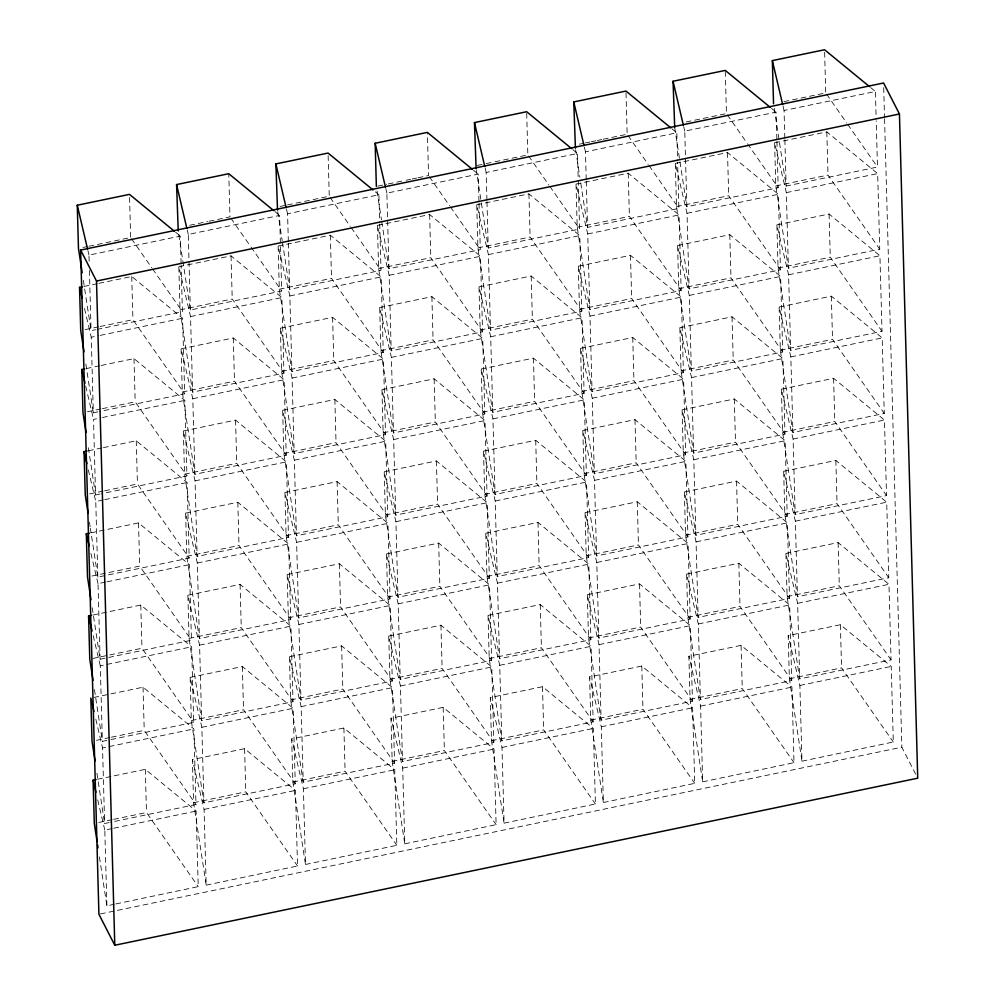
<?xml version="1.0" encoding="UTF-8"?>
<svg xmlns="http://www.w3.org/2000/svg" width="995" height="995" viewBox="0 0 995 995"><rect width="100%" height="100%" fill="white"/><g stroke="black" fill="none" stroke-linecap="round" stroke-linejoin="round"><path stroke-width="0.75" stroke-dasharray="4.97 3.73" d="M99.425 856.969L106.888 905.811L114.375 904.244M115.88 903.92L198.229 886.632L196.152 811.074L145.295 769.346L112.485 776.175M206.189 885.152L297.53 865.973L295.453 790.416L244.596 748.688L192.396 759.546L193.59 802.716L206.189 885.152L204.099 809.42L192.396 759.546M305.49 864.493L396.831 845.315L394.741 769.757L343.897 728.017L291.697 738.887L292.878 782.058L305.49 864.493L303.4 788.761L291.697 738.887M404.778 843.835L496.119 824.656L494.042 749.098L443.185 707.358L390.998 718.228L392.179 761.399L404.778 843.835L402.701 768.103L390.998 718.228M504.079 823.163L595.42 803.997L593.343 728.427L542.486 686.699L490.286 697.557L491.48 740.74L504.079 823.163L501.99 747.444L490.286 697.557M603.38 802.505L694.721 783.339L692.632 707.768L641.787 666.041L589.587 676.899L590.769 720.082L603.38 802.505L601.291 726.773L589.587 676.899M702.669 781.846L794.01 762.668L791.933 687.11L741.076 645.382L688.888 656.24L690.07 699.423L702.669 781.846L700.592 706.114L688.888 656.24M801.97 761.187L893.311 742.009L891.234 666.451L840.377 624.723L788.177 635.581L789.371 678.764L801.97 761.187L799.88 685.455L788.177 635.581M82.946 247.481L87.411 246.549M88.903 246.238L127.683 238.166M189.697 225.268L207.594 221.549M209.087 221.238L229.957 216.885L228.775 173.715M280.043 206.462L286.013 205.231M287.505 204.92L329.258 196.226L328.064 153.056M377.851 186.115L386.794 184.262M388.286 183.951L404.691 180.53M406.184 180.219L410.661 179.287M412.154 178.976L416.619 178.055M418.111 177.744L428.559 175.568L427.365 132.385M477.14 165.456L484.602 163.901M486.095 163.59L493.545 162.048M495.037 161.737L527.847 154.909L548.904 185.058M579.426 144.175L583.903 143.243M585.396 142.932L589.861 142.011M591.353 141.7L595.831 140.768M597.323 140.457L601.801 139.524M603.281 139.213L627.149 134.25L625.954 91.067M686.177 121.962L726.449 113.592L725.255 70.409M783.985 101.614L825.738 92.933L824.557 49.75M89.152 261.275L88.978 255.106L180.331 236.101L181.09 263.862M190.356 310.005L188.279 234.447L279.62 215.442L281.709 291L190.356 310.005L178.229 230.79M288.339 241.549L287.58 213.788L378.921 194.784L379.692 222.544M479.03 203.415L480.299 249.683L388.958 268.687L386.868 193.129L478.222 174.125L478.981 201.873M486.941 200.219L486.169 172.471L577.51 153.466L579.6 229.024L488.246 248.029L476.356 170.344M586.229 179.56L585.47 151.812L676.811 132.795L677.583 160.556M776.921 141.439L778.189 187.707L686.848 206.711L684.759 131.141L776.112 112.136L776.871 139.897M784.831 138.243L784.06 110.482L875.401 91.478L876.172 119.238M84.015 286.436L97.435 283.65M98.928 283.339L131.738 276.51L182.595 318.238L184.672 393.796L99.313 411.557M178.839 266.71L231.039 255.852L281.883 297.58L283.961 373.137L192.62 392.142L180.02 309.893L178.839 266.71L190.542 316.584L192.62 392.142M278.127 246.051L330.328 235.193L381.185 276.921L383.262 352.479L291.921 371.483L279.321 289.222L278.127 246.051L289.843 295.925L291.921 371.483M377.428 225.392L429.629 214.534L480.485 256.262L482.563 331.82L391.209 350.825L378.622 268.563L377.428 225.392L389.132 275.267L391.209 350.825M476.729 204.734L528.93 193.863L579.774 235.604L581.851 311.161L490.51 330.166L477.911 247.904L476.729 204.734L488.433 254.608L490.51 330.166M576.018 184.075L628.218 173.205L679.075 214.945L681.152 290.503L589.811 309.507L577.212 227.246L576.018 184.075L587.734 233.949L589.811 309.507M675.319 163.404L727.519 152.546L778.376 194.274L780.453 269.844L689.1 288.849L676.513 206.587L675.319 163.404L687.023 213.291L689.1 288.849M774.62 142.745L826.82 131.887L877.665 173.615L879.742 249.185L788.401 268.19L775.801 185.928L774.62 142.745L786.324 192.62L788.401 268.19M85.197 329.619L98.629 326.82M100.109 326.509L132.92 319.694L184.672 393.796M180.02 309.893L232.221 299.022L283.961 373.137M279.321 289.222L331.522 278.364L383.262 352.479M378.622 268.563L430.81 257.705L482.563 331.82M477.911 247.904L530.111 237.046L581.851 311.161M577.212 227.246L629.412 216.388L681.152 290.503M676.513 206.587L728.701 195.729L780.453 269.844M775.801 185.928L828.002 175.07L879.742 249.185M83.369 280.403L91.067 330.663L95.557 329.731M97.05 329.42L182.408 311.659L181.14 265.404M282.431 242.121L289.657 289.346L380.998 270.341L379.729 224.086M580.781 183.192L587.547 227.37L678.889 208.365L677.62 162.098M774.247 108.355L786.137 186.053L877.49 167.036L876.209 120.781M97.821 411.868L93.319 412.813L91.241 337.243L98.729 335.688M100.234 335.377L182.595 318.238M190.542 316.584L281.883 297.58M289.843 295.925L381.185 276.921M389.132 275.267L480.485 256.262M488.433 254.608L579.774 235.604M587.734 233.949L679.075 214.945M687.023 213.291L778.376 194.274M786.324 192.62L877.665 173.615M86.279 368.573L99.699 365.787M101.191 365.476L134.002 358.648L184.846 400.376L186.923 475.946L101.577 493.694M181.102 348.847L233.29 337.989L284.147 379.717L286.224 455.275L194.883 474.292L182.284 392.03L181.102 348.847L192.806 398.721L194.883 474.292M280.391 328.188L332.591 317.33L383.448 359.058L385.525 434.616L294.172 453.62L281.585 371.371L280.391 328.188L292.095 378.063L294.172 453.62M379.692 307.53L431.892 296.672L482.737 338.399L484.814 413.957L393.473 432.962L380.874 350.713L379.692 307.53L391.396 357.404L393.473 432.962M478.993 286.871L531.181 276.013L582.038 317.741L584.115 393.299L492.774 412.303L480.175 330.041L478.993 286.871L490.697 336.745L492.774 412.303M578.282 266.212L630.482 255.342L681.339 297.082L683.416 372.64L592.062 391.644L579.476 309.383L578.282 266.212L589.985 316.087L592.062 391.644M677.583 245.554L729.783 234.683L780.627 276.423L782.704 351.981L691.363 370.986L678.764 288.724L677.583 245.554L689.286 295.428L691.363 370.986M776.884 224.882L829.071 214.024L879.928 255.752L882.005 331.323L790.664 350.327L778.065 268.065L776.884 224.882L788.587 274.769L790.664 350.327M87.46 411.756L100.881 408.957M102.373 408.659L135.183 401.831L186.923 475.946M182.284 392.03L234.484 381.172L286.224 455.275M281.585 371.371L333.773 360.501L385.525 434.616M380.874 350.713L433.074 339.842L484.814 413.957M480.175 330.041L532.375 319.184L584.115 393.299M579.476 309.383L631.663 298.525L683.416 372.64M678.764 288.724L730.964 277.866L782.704 351.981M778.065 268.065L830.265 257.207L882.005 331.323M100.072 494.017L95.582 494.95L93.505 419.38L100.992 417.825M102.485 417.514L184.846 400.376M192.806 398.721L284.147 379.717M292.095 378.063L383.448 359.058M391.396 357.404L482.737 338.399M490.697 336.745L582.038 317.741M589.985 316.087L681.339 297.082M689.286 295.428L780.627 276.423M788.587 274.769L879.928 255.752M88.53 450.723L101.95 447.924M103.443 447.613L136.253 440.785L187.11 482.513L189.187 558.083L97.846 577.088L90.383 528.345M183.354 430.984L235.554 420.126L286.411 461.854L288.488 537.424L197.147 556.429L184.548 474.167L183.354 430.984L195.057 480.859L197.147 556.429M282.655 410.326L334.855 399.468L385.699 441.195L387.789 516.753L296.435 535.77L283.836 453.509L282.655 410.326L294.358 460.2L296.435 535.77M381.956 389.667L434.143 378.809L485 420.537L487.077 496.095L395.736 515.099L383.137 432.85L381.956 389.667L393.659 439.541L395.736 515.099M481.244 369.008L533.444 358.15L584.301 399.878L586.378 475.436L495.037 494.44L482.438 412.191L481.244 369.008L492.948 418.883L495.037 494.44M580.545 348.349L632.745 337.492L683.59 379.219L685.679 454.777L594.326 473.782L581.727 391.52L580.545 348.349L592.249 398.224L594.326 473.782M679.846 327.691L732.034 316.833L782.891 358.561L784.968 434.118L693.627 453.123L681.028 370.861L679.846 327.691L691.55 377.565L693.627 453.123M779.135 307.032L831.335 296.162L882.192 337.902L884.269 413.46L792.928 432.464L780.329 350.203L779.135 307.032L790.838 356.906L792.928 432.464M89.724 493.893L103.144 491.107M104.637 490.796L137.447 483.968L189.187 558.083M184.548 474.167L236.748 463.309L288.488 537.424M283.836 453.509L336.036 442.651L387.789 516.753M383.137 432.85L435.337 421.979L487.077 496.095M482.438 412.191L534.638 401.321L586.378 475.436M581.727 391.52L633.927 380.662L685.679 454.777M681.028 370.861L733.228 360.003L784.968 434.118M780.329 350.203L832.529 339.345L884.269 413.46M97.846 577.088L95.769 501.53L103.256 499.963M104.749 499.652L187.11 482.513M195.057 480.859L286.411 461.854M294.358 460.2L385.699 441.195M393.659 439.541L485 420.537M492.948 418.883L584.301 399.878M592.249 398.224L683.59 379.219M691.55 377.565L782.891 358.561M790.838 356.906L882.192 337.902M90.794 532.86L138.516 522.922L189.373 564.662L191.45 640.22L100.109 659.225L91.938 605.905M185.617 513.121L237.817 502.264L288.662 543.991L290.751 619.562L199.398 638.566L186.811 556.304L185.617 513.121L197.321 563.008L199.398 638.566M284.918 492.463L337.106 481.605L387.963 523.333L390.04 598.903L298.699 617.907L286.1 535.646L284.918 492.463L296.622 542.337L298.699 617.907M384.207 471.804L436.407 460.946L487.264 502.674L489.341 578.232L398 597.249L385.401 514.987L384.207 471.804L395.91 521.678L398 597.249M483.508 451.145L535.708 440.287L586.553 482.015L588.642 557.573L497.289 576.578L484.702 494.328L483.508 451.145L495.212 501.02L497.289 576.578M582.809 430.487L634.997 419.629L685.854 461.357L687.931 536.914L596.59 555.919L583.99 473.67L582.809 430.487L594.512 480.361L596.59 555.919M682.097 409.828L734.298 398.97L785.154 440.698L787.232 516.256L695.891 535.26L683.291 452.999L682.097 409.828L693.801 459.702L695.891 535.26M781.398 389.169L833.599 378.311L884.443 420.039L886.533 495.597L795.179 514.602L782.592 432.34L781.398 389.169L793.102 439.044L795.179 514.602M91.988 576.03L139.71 566.105L191.45 640.22M186.811 556.304L238.999 545.447L290.751 619.562M286.1 535.646L338.3 524.788L390.04 598.903M385.401 514.987L437.601 504.129L489.341 578.232M484.702 494.328L536.89 483.458L588.642 557.573M583.99 473.67L636.191 462.799L687.931 536.914M683.291 452.999L735.492 442.141L787.232 516.256M782.592 432.34L834.78 421.482L886.533 495.597M100.109 659.225L98.02 583.667L105.507 582.1M107.012 581.789L189.373 564.662M197.321 563.008L288.662 543.991M296.622 542.337L387.963 523.333M395.91 521.678L487.264 502.674M495.212 501.02L586.553 482.015M594.512 480.361L685.854 461.357M693.801 459.702L785.154 440.698M793.102 439.044L884.443 420.039M93.057 614.997L140.78 605.059L191.637 646.8L193.714 722.358L108.355 740.118M187.881 595.271L240.081 584.401L290.926 626.141L293.003 701.699L201.662 720.703L189.062 638.442L187.881 595.271L199.585 645.146L201.662 720.703M287.169 574.6L339.37 563.742L390.227 605.47L392.304 681.04L300.963 700.045L288.363 617.783L287.169 574.6L298.886 624.487L300.963 700.045M386.47 553.941L438.671 543.083L489.528 584.811L491.605 660.381L400.251 679.386L387.664 597.124L386.47 553.941L398.174 603.816L400.251 679.386M485.771 533.283L537.972 522.425L588.816 564.153L590.893 639.71L499.552 658.727L486.953 576.466L485.771 533.283L497.475 583.157L499.552 658.727M585.06 512.624L637.26 501.766L688.117 543.494L690.194 619.052L598.853 638.056L586.254 555.807L585.06 512.624L596.776 562.498L598.853 638.056M684.361 491.965L736.561 481.107L787.406 522.835L789.495 598.393L698.142 617.397L685.555 535.148L684.361 491.965L696.065 541.84L698.142 617.397M783.662 471.307L835.85 460.449L886.707 502.176L888.784 577.734L797.443 596.739L784.844 514.477L783.662 471.307L795.366 521.181L797.443 596.739M92.746 658.479L141.962 648.243L193.714 722.358M189.062 638.442L241.263 627.584L293.003 701.699M288.363 617.783L340.564 606.925L392.304 681.04M387.664 597.124L439.852 586.266L491.605 660.381M486.953 576.466L539.153 565.608L590.893 639.71M586.254 555.807L638.454 544.937L690.194 619.052M685.555 535.148L737.743 524.278L789.495 598.393M784.844 514.477L837.044 503.619L888.784 577.734M106.863 740.429L102.361 741.362L100.284 665.804L191.637 646.8M199.585 645.146L290.926 626.141M298.886 624.487L390.227 605.47M398.174 603.816L489.528 584.811M497.475 583.157L588.816 564.153M596.776 562.498L688.117 543.494M696.065 541.84L787.406 522.835M795.366 521.181L886.707 502.176M93.828 697.445L143.044 687.209L193.888 728.937L195.965 804.495L110.619 822.256M190.144 677.408L242.332 666.538L293.189 708.278L295.266 783.836L203.925 802.841L191.326 720.579L190.144 677.408L201.848 727.283L203.925 802.841M289.433 656.75L341.633 645.879L392.49 687.62L394.567 763.177L303.214 782.182L290.627 699.92L289.433 656.75L301.137 706.624L303.214 782.182M388.734 636.079L440.934 625.221L491.779 666.948L493.856 742.519L402.515 761.523L389.916 679.262L388.734 636.079L400.438 685.965L402.515 761.523M488.035 615.42L540.223 604.562L591.08 646.29L593.157 721.86L501.816 740.865L489.217 658.603L488.035 615.42L499.739 665.294L501.816 740.865M587.324 594.761L639.524 583.903L690.381 625.631L692.458 701.189L601.104 720.206L588.518 637.944L587.324 594.761L599.027 644.636L601.104 720.206M686.625 574.103L738.825 563.245L789.669 604.972L791.746 680.53L700.405 699.535L687.806 617.286L686.625 574.103L698.328 623.977L700.405 699.535M785.913 553.444L838.113 542.586L888.97 584.314L891.047 659.872L799.706 678.876L787.107 596.627L785.913 553.444L797.629 603.318L799.706 678.876M96.503 740.317L109.923 737.519M111.415 737.208L144.225 730.38L195.965 804.495M191.326 720.579L243.526 709.721L295.266 783.836M290.627 699.92L342.815 689.062L394.567 763.177M389.916 679.262L442.116 668.404L493.856 742.519M489.217 658.603L541.417 647.745L593.157 721.86M588.518 637.944L640.705 627.086L692.458 701.189M687.806 617.286L740.006 606.415L791.746 680.53M787.107 596.627L839.307 585.756L891.047 659.872M109.114 822.566L104.624 823.499L102.547 747.942L193.888 728.937M201.848 727.283L293.189 708.278M301.137 706.624L392.49 687.62M400.438 685.965L491.779 666.948M499.739 665.294L591.08 646.29M599.027 644.636L690.381 625.631M698.328 623.977L789.669 604.972M797.629 603.318L888.97 584.314M97.572 779.272L110.992 776.486M98.766 822.455L112.186 819.656M113.679 819.345L146.489 812.517L198.229 886.632M193.59 802.716L245.79 791.858L297.53 865.973M292.878 782.058L345.078 771.2L396.831 845.315M392.179 761.399L444.379 750.541L496.119 824.656M491.48 740.74L543.68 729.882L595.42 803.997M590.769 720.082L642.969 709.224L694.721 783.339M690.07 699.423L742.27 688.565L794.01 762.668M789.371 678.764L841.571 667.894L893.311 742.009M106.888 905.811L104.811 830.079L112.298 828.524M113.791 828.213L196.152 811.074M204.099 809.42L295.453 790.416M303.4 788.761L394.741 769.757M402.701 768.103L494.042 749.098M501.99 747.444L593.343 728.427M601.291 726.773L692.632 707.768M700.592 706.114L791.933 687.11M799.88 685.455L891.234 666.451M100.445 913.932L901.856 747.195L915.649 774.147M870.675 87.597L875.401 91.478M771.374 108.256L776.112 112.136M672.085 128.915L676.811 132.795M572.784 149.573L577.51 153.466M473.483 170.244L478.222 174.125M375.376 191.873L378.921 194.784M274.894 211.562L279.62 215.442M175.593 232.221L180.331 236.101M826.621 94.189L846.795 123.081M847.665 124.338L877.49 167.036M727.32 114.848L746.611 142.484M747.494 143.74L778.189 187.707M628.019 135.507L648.193 164.399M649.076 165.655L678.889 208.365M549.775 186.314L579.6 229.024M429.43 176.824L449.603 205.716M450.474 206.972L480.299 249.683M330.129 197.483L350.302 226.375M351.185 227.631L380.998 270.341M230.84 218.141L250.131 245.777M251.014 247.034L281.709 291M131.539 238.8L151.713 267.692M152.583 268.948L182.408 311.659M783.003 105.955L784.06 110.482M683.702 126.614L684.759 131.141M584.401 147.272L585.47 151.812M485.112 167.931L486.169 172.471M385.811 188.59L386.868 193.129M286.51 209.249L287.58 213.788M187.222 229.907L188.279 234.447M87.921 250.578L88.978 255.106M84.5 308.525L91.241 337.243M85.707 386.135L93.505 419.38M88.319 469.789L95.769 501.53M90.931 553.431L98.02 583.667M93.194 635.569L100.284 665.804M95.806 719.223L102.547 747.942M97.709 799.856L104.811 830.079M674.709 127.497L686.848 206.711M575.645 149.673L579.849 177.098M377.055 191.003L381.483 219.945M381.719 221.462L388.958 268.687M277.754 211.661L282.194 240.603M85.856 364.058L93.319 412.813M88.356 447.725L95.582 494.95M89.45 522.251L90.147 526.815M94.438 689.572L102.361 741.362M96.925 773.227L104.624 823.499M883.709 87.647L884.518 117.136M884.567 118.691L901.856 747.195M826.82 131.887L828.002 175.07M829.071 214.024L830.265 257.207M831.335 296.162L832.529 339.345M833.599 378.311L834.78 421.482M835.85 460.449L837.044 503.619M838.113 542.586L839.307 585.756M840.377 624.723L841.571 667.894M784.868 139.785L786.137 186.053M727.519 152.546L728.701 195.729M729.783 234.683L730.964 277.866M732.034 316.833L733.228 360.003M734.298 398.97L735.492 442.141M736.561 481.107L737.743 524.278M738.825 563.245L740.006 606.415M741.076 645.382L742.27 688.565M628.218 173.205L629.412 216.388M630.482 255.342L631.663 298.525M632.745 337.492L633.927 380.662M634.997 419.629L636.191 462.799M637.26 501.766L638.454 544.937M639.524 583.903L640.705 627.086M641.787 666.041L642.969 709.224M586.279 181.102L587.547 227.37M526.703 113.268L527.847 154.909M528.93 193.863L530.111 237.046M531.181 276.013L532.375 319.184M533.444 358.15L534.638 401.321M535.708 440.287L536.89 483.458M537.972 522.425L539.153 565.608M540.223 604.562L541.417 647.745M542.486 686.699L543.68 729.882M486.978 201.761L488.246 248.029M429.629 214.534L430.81 257.705M431.892 296.672L433.074 339.842M434.143 378.809L435.337 421.979M436.407 460.946L437.601 504.129M438.671 543.083L439.852 586.266M440.934 625.221L442.116 668.404M443.185 707.358L444.379 750.541M330.328 235.193L331.522 278.364M332.591 317.33L333.773 360.501M334.855 399.468L336.036 442.651M337.106 481.605L338.3 524.788M339.37 563.742L340.564 606.925M341.633 645.879L342.815 689.062M343.897 728.017L345.078 771.2M288.388 243.091L289.657 289.346M231.039 255.852L232.221 299.022M233.29 337.989L234.484 381.172M235.554 420.126L236.748 463.309M237.817 502.264L238.999 545.447M240.081 584.401L241.263 627.584M242.332 666.538L243.526 709.721M244.596 748.688L245.79 791.858M129.561 197.458L130.668 237.544M131.738 276.51L132.92 319.694M134.002 358.648L135.183 401.831M136.253 440.785L137.447 483.968M138.516 522.922L139.71 566.105M140.78 605.059L141.962 648.243M143.044 687.209L144.225 730.38M145.295 769.346L146.489 812.517M89.413 270.528L91.067 330.663"/><path stroke-width="1.49" d="M82.199 272.779L78.468 248.414L77.274 205.231L129.474 194.373L174.411 231.25M178.229 230.79L176.575 184.572L228.775 173.715L273.712 210.592M277.53 210.132L275.876 163.914L328.064 153.056L373.013 189.933M376.359 186.426L375.165 143.255L427.365 132.385L472.302 169.274M476.12 168.814L474.466 122.596L526.666 111.726L571.603 148.603M575.421 148.155L573.767 101.925L625.954 91.067L670.904 127.945M674.709 127.497L673.055 81.267L725.255 70.409L770.192 107.286M773.55 103.791L772.356 60.608L824.557 49.75L869.493 86.627M80.645 250.056L883.585 82.995L899.443 113.99L917.726 778.189L114.786 945.25L98.915 914.256L80.645 250.056L96.503 281.05L114.786 945.25M96.503 281.05L899.443 113.99M83.99 351.869L80.732 330.551L79.538 287.368L82.523 286.747M86.018 432.489L82.983 412.689L81.801 369.506L84.786 368.884M88.045 513.109L85.247 494.826L84.065 451.643L87.038 451.033M91.005 599.811L87.51 576.963L86.316 533.793L89.301 533.171M93.032 680.431L89.774 659.1L88.58 615.93L91.565 615.308M97.087 841.695L94.289 823.375L93.107 780.204L96.08 779.582M772.356 60.608L782.642 104.438M673.055 81.267L683.341 125.096M573.767 101.925L584.053 145.755M474.466 122.596L484.752 166.426M375.165 143.255L385.451 187.085M275.876 163.914L286.162 207.744M176.575 184.572L186.861 228.402M77.274 205.231L87.56 249.061M79.538 287.368L82.025 297.953M81.801 369.506L84.998 383.112M84.065 451.643L86.901 463.745M86.316 533.793L89.152 545.882M88.58 615.93L92.125 631.041M94.04 711.661L90.844 698.067L92.025 741.238L95.06 761.051M93.107 780.204L95.943 792.294M97.56 844.755L98.02 847.802"/></g></svg>
